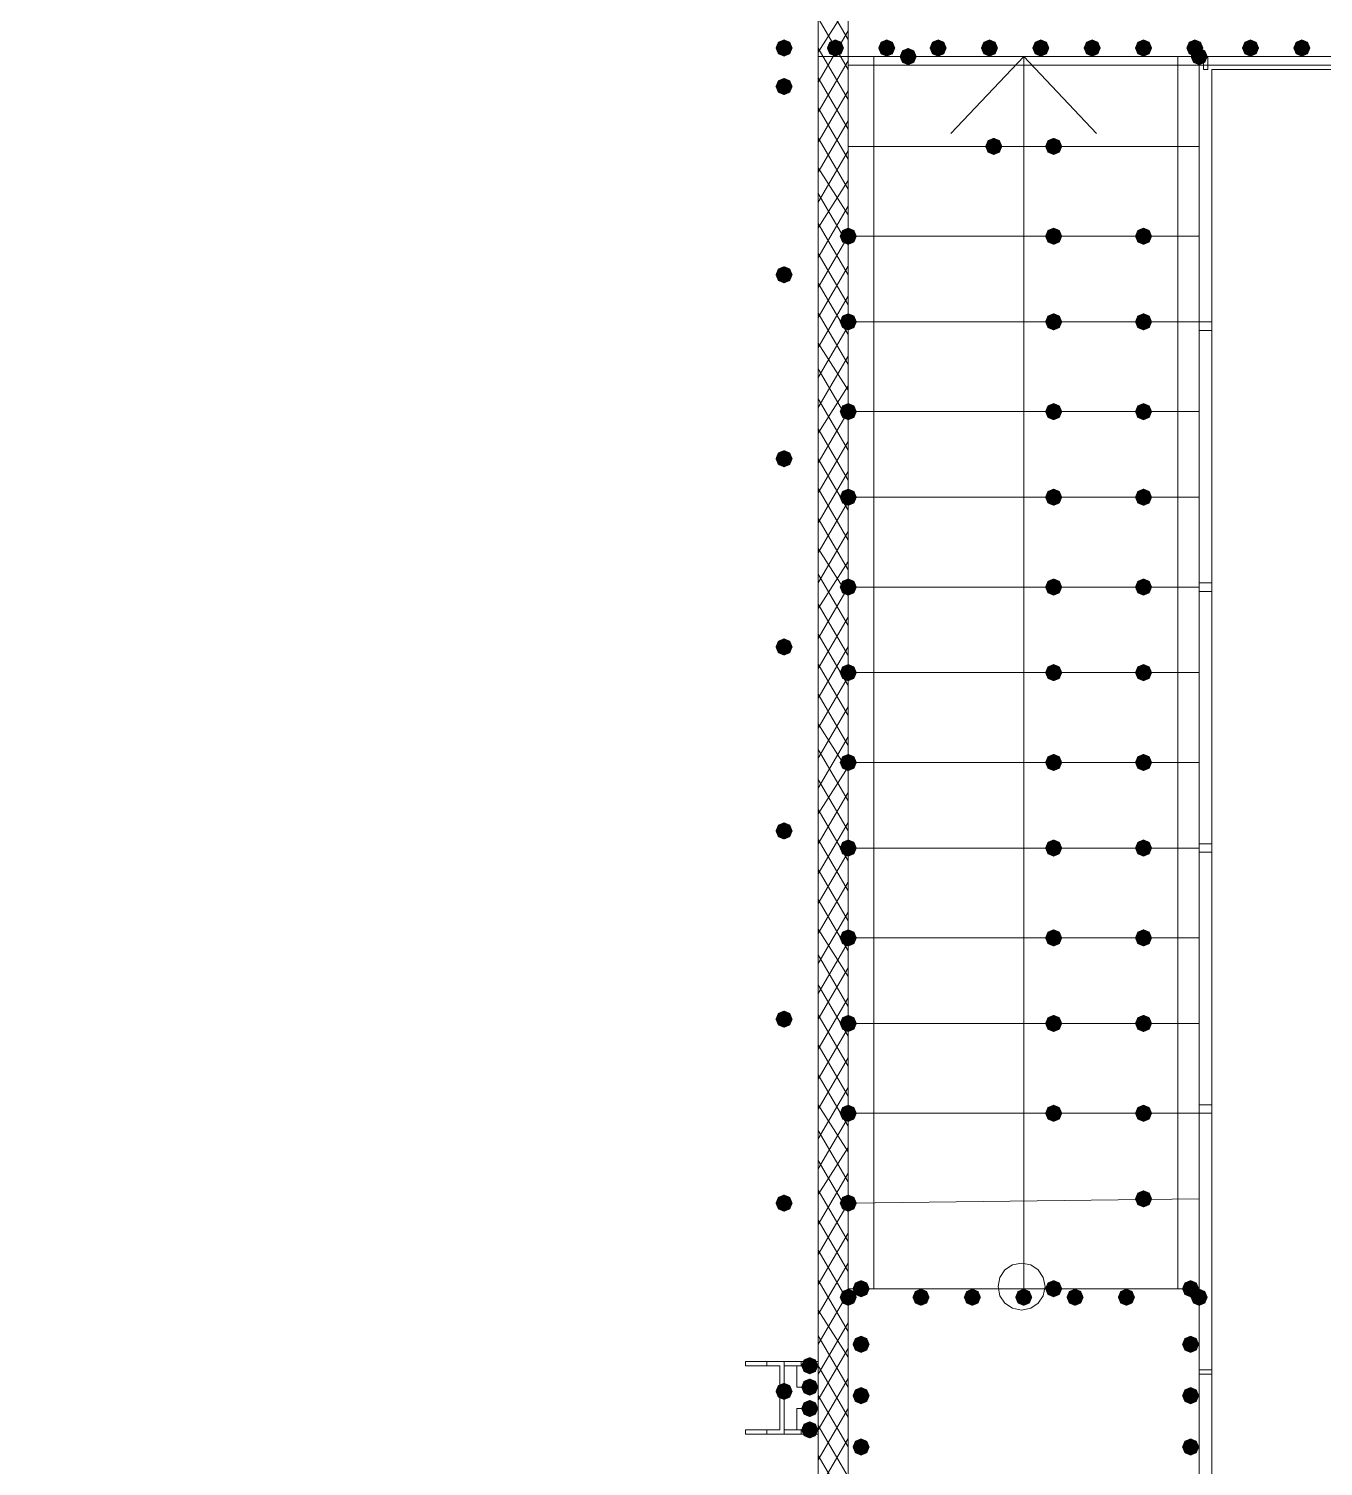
# Model space of a CAD drawing. Header units: millimetres. Extents: x 0 to 420, y 0 to 297.
# Drawn here: x 235.78 to 248.58, y 122.66 to 136.88 of the extents above; entities that cross this region are included whole.
import ezdxf

# ---------------------------------------------------------------- set-up
doc = ezdxf.new("R2010")
doc.units = ezdxf.units.MM

msp = doc.modelspace()

# ---------------------------------------------------------------- hatches: boundary and pattern name
for color, points in [(7, [(243.332, 136.694333), (243.307129, 136.634537), (243.247333, 136.609667), (243.187537, 136.634537), (243.162667, 136.694333), (243.187537, 136.754129), (243.247333, 136.779), (243.307129, 136.754129)]), (7, [(243.84, 136.694333), (243.815129, 136.634537), (243.755333, 136.609667), (243.695538, 136.634537), (243.670667, 136.694333), (243.695537, 136.754129), (243.755333, 136.779), (243.815129, 136.754129)]), (7, [(244.348, 136.694333), (244.323129, 136.634537), (244.263333, 136.609667), (244.203537, 136.634537), (244.178667, 136.694333), (244.203537, 136.754129), (244.263333, 136.779), (244.323129, 136.754129)]), (254, [(244.559667, 136.609667), (244.534796, 136.549871), (244.475, 136.525), (244.415204, 136.549871), (244.390333, 136.609667), (244.415204, 136.669462), (244.475, 136.694333), (244.534796, 136.669463)]), (7, [(244.856, 136.694333), (244.831129, 136.634537), (244.771333, 136.609667), (244.711538, 136.634537), (244.686667, 136.694333), (244.711537, 136.754129), (244.771333, 136.779), (244.831129, 136.754129)]), (7, [(245.364, 136.694333), (245.339129, 136.634537), (245.279333, 136.609667), (245.219538, 136.634537), (245.194667, 136.694333), (245.219537, 136.754129), (245.279333, 136.779), (245.339129, 136.754129)]), (7, [(245.872, 136.694333), (245.847129, 136.634537), (245.787333, 136.609667), (245.727537, 136.634537), (245.702667, 136.694333), (245.727537, 136.754129), (245.787333, 136.779), (245.847129, 136.754129)]), (7, [(246.38, 136.694333), (246.355129, 136.634537), (246.295333, 136.609667), (246.235538, 136.634537), (246.210667, 136.694333), (246.235537, 136.754129), (246.295333, 136.779), (246.355129, 136.754129)]), (7, [(246.888, 136.694333), (246.863129, 136.634537), (246.803333, 136.609667), (246.743538, 136.634537), (246.718667, 136.694333), (246.743537, 136.754129), (246.803333, 136.779), (246.863129, 136.754129)]), (7, [(247.396, 136.694333), (247.371129, 136.634537), (247.311333, 136.609667), (247.251538, 136.634537), (247.226667, 136.694333), (247.251537, 136.754129), (247.311333, 136.779), (247.371129, 136.754129)]), (254, [(247.438333, 136.609667), (247.413462, 136.549871), (247.353667, 136.525), (247.293871, 136.549871), (247.269, 136.609667), (247.293871, 136.669462), (247.353667, 136.694333), (247.413462, 136.669463)]), (7, [(247.946333, 136.694333), (247.921462, 136.634537), (247.861667, 136.609667), (247.801871, 136.634537), (247.777, 136.694333), (247.801871, 136.754129), (247.861667, 136.779), (247.921462, 136.754129)]), (7, [(248.454333, 136.694333), (248.429463, 136.634537), (248.369667, 136.609667), (248.309871, 136.634537), (248.285, 136.694333), (248.309871, 136.754129), (248.369667, 136.779), (248.429462, 136.754129)]), (7, [(243.332, 136.313333), (243.307129, 136.253537), (243.247333, 136.228667), (243.187537, 136.253537), (243.162667, 136.313333), (243.187537, 136.373129), (243.247333, 136.398), (243.307129, 136.373129)]), (254, [(245.406333, 135.720667), (245.381463, 135.660871), (245.321667, 135.636), (245.261871, 135.660871), (245.237, 135.720667), (245.261871, 135.780462), (245.321667, 135.805333), (245.381462, 135.780463)]), (254, [(245.999, 135.720667), (245.974129, 135.660871), (245.914333, 135.636), (245.854537, 135.660871), (245.829667, 135.720667), (245.854537, 135.780462), (245.914333, 135.805333), (245.974129, 135.780463)]), (254, [(243.967, 134.831667), (243.942129, 134.771871), (243.882333, 134.747), (243.822538, 134.771871), (243.797667, 134.831667), (243.822537, 134.891462), (243.882333, 134.916333), (243.942129, 134.891463)]), (254, [(245.999, 134.831667), (245.974129, 134.771871), (245.914333, 134.747), (245.854537, 134.771871), (245.829667, 134.831667), (245.854537, 134.891462), (245.914333, 134.916333), (245.974129, 134.891463)]), (254, [(246.888, 134.831667), (246.863129, 134.771871), (246.803333, 134.747), (246.743538, 134.771871), (246.718667, 134.831667), (246.743537, 134.891462), (246.803333, 134.916333), (246.863129, 134.891463)]), (7, [(243.332, 134.450667), (243.307129, 134.390871), (243.247333, 134.366), (243.187537, 134.390871), (243.162667, 134.450667), (243.187537, 134.510462), (243.247333, 134.535333), (243.307129, 134.510463)]), (254, [(243.967, 133.985), (243.942129, 133.925204), (243.882333, 133.900333), (243.822538, 133.925204), (243.797667, 133.985), (243.822537, 134.044796), (243.882333, 134.069667), (243.942129, 134.044796)]), (254, [(245.999, 133.985), (245.974129, 133.925204), (245.914333, 133.900333), (245.854537, 133.925204), (245.829667, 133.985), (245.854537, 134.044796), (245.914333, 134.069667), (245.974129, 134.044796)]), (254, [(246.888, 133.985), (246.863129, 133.925204), (246.803333, 133.900333), (246.743538, 133.925204), (246.718667, 133.985), (246.743537, 134.044796), (246.803333, 134.069667), (246.863129, 134.044796)]), (254, [(243.967, 133.096), (243.942129, 133.036204), (243.882333, 133.011333), (243.822538, 133.036204), (243.797667, 133.096), (243.822537, 133.155796), (243.882333, 133.180667), (243.942129, 133.155796)]), (254, [(245.999, 133.096), (245.974129, 133.036204), (245.914333, 133.011333), (245.854537, 133.036204), (245.829667, 133.096), (245.854537, 133.155796), (245.914333, 133.180667), (245.974129, 133.155796)]), (254, [(246.888, 133.096), (246.863129, 133.036204), (246.803333, 133.011333), (246.743538, 133.036204), (246.718667, 133.096), (246.743537, 133.155796), (246.803333, 133.180667), (246.863129, 133.155796)]), (7, [(243.332, 132.630333), (243.307129, 132.570538), (243.247333, 132.545667), (243.187537, 132.570538), (243.162667, 132.630333), (243.187537, 132.690129), (243.247333, 132.715), (243.307129, 132.690129)]), (254, [(243.967, 132.249333), (243.942129, 132.189537), (243.882333, 132.164667), (243.822538, 132.189537), (243.797667, 132.249333), (243.822537, 132.309129), (243.882333, 132.334), (243.942129, 132.309129)]), (254, [(245.999, 132.249333), (245.974129, 132.189537), (245.914333, 132.164667), (245.854537, 132.189537), (245.829667, 132.249333), (245.854537, 132.309129), (245.914333, 132.334), (245.974129, 132.309129)]), (254, [(246.888, 132.249333), (246.863129, 132.189537), (246.803333, 132.164667), (246.743538, 132.189537), (246.718667, 132.249333), (246.743537, 132.309129), (246.803333, 132.334), (246.863129, 132.309129)]), (254, [(243.967, 131.360333), (243.942129, 131.300538), (243.882333, 131.275667), (243.822538, 131.300538), (243.797667, 131.360333), (243.822537, 131.420129), (243.882333, 131.445), (243.942129, 131.420129)]), (254, [(245.999, 131.360333), (245.974129, 131.300538), (245.914333, 131.275667), (245.854537, 131.300538), (245.829667, 131.360333), (245.854537, 131.420129), (245.914333, 131.445), (245.974129, 131.420129)]), (254, [(246.888, 131.360333), (246.863129, 131.300538), (246.803333, 131.275667), (246.743538, 131.300538), (246.718667, 131.360333), (246.743537, 131.420129), (246.803333, 131.445), (246.863129, 131.420129)]), (7, [(243.332, 130.767667), (243.307129, 130.707871), (243.247333, 130.683), (243.187537, 130.707871), (243.162667, 130.767667), (243.187537, 130.827462), (243.247333, 130.852333), (243.307129, 130.827463)]), (254, [(243.967, 130.513667), (243.942129, 130.453871), (243.882333, 130.429), (243.822538, 130.453871), (243.797667, 130.513667), (243.822537, 130.573462), (243.882333, 130.598333), (243.942129, 130.573463)]), (254, [(245.999, 130.513667), (245.974129, 130.453871), (245.914333, 130.429), (245.854537, 130.453871), (245.829667, 130.513667), (245.854537, 130.573462), (245.914333, 130.598333), (245.974129, 130.573463)]), (254, [(246.888, 130.513667), (246.863129, 130.453871), (246.803333, 130.429), (246.743538, 130.453871), (246.718667, 130.513667), (246.743537, 130.573462), (246.803333, 130.598333), (246.863129, 130.573463)]), (254, [(243.967, 129.624667), (243.942129, 129.564871), (243.882333, 129.54), (243.822538, 129.564871), (243.797667, 129.624667), (243.822537, 129.684462), (243.882333, 129.709333), (243.942129, 129.684463)]), (254, [(245.999, 129.624667), (245.974129, 129.564871), (245.914333, 129.54), (245.854537, 129.564871), (245.829667, 129.624667), (245.854537, 129.684462), (245.914333, 129.709333), (245.974129, 129.684463)]), (254, [(246.888, 129.624667), (246.863129, 129.564871), (246.803333, 129.54), (246.743538, 129.564871), (246.718667, 129.624667), (246.743537, 129.684462), (246.803333, 129.709333), (246.863129, 129.684463)]), (7, [(243.332, 128.947333), (243.307129, 128.887538), (243.247333, 128.862667), (243.187537, 128.887538), (243.162667, 128.947333), (243.187537, 129.007129), (243.247333, 129.032), (243.307129, 129.007129)]), (254, [(243.967, 128.778), (243.942129, 128.718204), (243.882333, 128.693333), (243.822538, 128.718204), (243.797667, 128.778), (243.822537, 128.837796), (243.882333, 128.862667), (243.942129, 128.837796)]), (254, [(245.999, 128.778), (245.974129, 128.718204), (245.914333, 128.693333), (245.854537, 128.718204), (245.829667, 128.778), (245.854537, 128.837796), (245.914333, 128.862667), (245.974129, 128.837796)]), (254, [(246.888, 128.778), (246.863129, 128.718204), (246.803333, 128.693333), (246.743538, 128.718204), (246.718667, 128.778), (246.743537, 128.837796), (246.803333, 128.862667), (246.863129, 128.837796)]), (254, [(243.967, 127.889), (243.942129, 127.829204), (243.882333, 127.804333), (243.822538, 127.829204), (243.797667, 127.889), (243.822537, 127.948796), (243.882333, 127.973667), (243.942129, 127.948796)]), (254, [(245.999, 127.889), (245.974129, 127.829204), (245.914333, 127.804333), (245.854537, 127.829204), (245.829667, 127.889), (245.854537, 127.948796), (245.914333, 127.973667), (245.974129, 127.948796)]), (254, [(246.888, 127.889), (246.863129, 127.829204), (246.803333, 127.804333), (246.743538, 127.829204), (246.718667, 127.889), (246.743537, 127.948796), (246.803333, 127.973667), (246.863129, 127.948796)]), (7, [(243.332, 127.084667), (243.307129, 127.024871), (243.247333, 127), (243.187537, 127.024871), (243.162667, 127.084667), (243.187537, 127.144462), (243.247333, 127.169333), (243.307129, 127.144463)]), (254, [(243.967, 127.042333), (243.942129, 126.982537), (243.882333, 126.957667), (243.822538, 126.982537), (243.797667, 127.042333), (243.822537, 127.102129), (243.882333, 127.127), (243.942129, 127.102129)]), (254, [(245.999, 127.042333), (245.974129, 126.982537), (245.914333, 126.957667), (245.854537, 126.982537), (245.829667, 127.042333), (245.854537, 127.102129), (245.914333, 127.127), (245.974129, 127.102129)]), (254, [(246.888, 127.042333), (246.863129, 126.982537), (246.803333, 126.957667), (246.743538, 126.982537), (246.718667, 127.042333), (246.743537, 127.102129), (246.803333, 127.127), (246.863129, 127.102129)]), (254, [(243.967, 126.153333), (243.942129, 126.093538), (243.882333, 126.068667), (243.822538, 126.093538), (243.797667, 126.153333), (243.822537, 126.213129), (243.882333, 126.238), (243.942129, 126.213129)]), (254, [(245.999, 126.153333), (245.974129, 126.093538), (245.914333, 126.068667), (245.854537, 126.093538), (245.829667, 126.153333), (245.854537, 126.213129), (245.914333, 126.238), (245.974129, 126.213129)]), (254, [(246.888, 126.153333), (246.863129, 126.093538), (246.803333, 126.068667), (246.743538, 126.093538), (246.718667, 126.153333), (246.743537, 126.213129), (246.803333, 126.238), (246.863129, 126.213129)]), (7, [(243.332, 125.264333), (243.307129, 125.204537), (243.247333, 125.179667), (243.187537, 125.204537), (243.162667, 125.264333), (243.187537, 125.324129), (243.247333, 125.349), (243.307129, 125.324129)]), (254, [(243.967, 125.264333), (243.942129, 125.204537), (243.882333, 125.179667), (243.822538, 125.204537), (243.797667, 125.264333), (243.822537, 125.324129), (243.882333, 125.349), (243.942129, 125.324129)]), (254, [(243.967, 125.264333), (243.942129, 125.204537), (243.882333, 125.179667), (243.822538, 125.204537), (243.797667, 125.264333), (243.822537, 125.324129), (243.882333, 125.349), (243.942129, 125.324129)]), (254, [(243.967, 125.264333), (243.942129, 125.204537), (243.882333, 125.179667), (243.822538, 125.204537), (243.797667, 125.264333), (243.822537, 125.324129), (243.882333, 125.349), (243.942129, 125.324129)]), (254, [(243.967, 125.264333), (243.942129, 125.204537), (243.882333, 125.179667), (243.822538, 125.204537), (243.797667, 125.264333), (243.822537, 125.324129), (243.882333, 125.349), (243.942129, 125.324129)]), (254, [(246.888, 125.306667), (246.863129, 125.246871), (246.803333, 125.222), (246.743538, 125.246871), (246.718667, 125.306667), (246.743537, 125.366462), (246.803333, 125.391333), (246.863129, 125.366463)]), (254, [(246.888, 125.306667), (246.863129, 125.246871), (246.803333, 125.222), (246.743538, 125.246871), (246.718667, 125.306667), (246.743537, 125.366462), (246.803333, 125.391333), (246.863129, 125.366463)]), (7, [(244.094, 124.417667), (244.069129, 124.357871), (244.009333, 124.333), (243.949538, 124.357871), (243.924667, 124.417667), (243.949537, 124.477462), (244.009333, 124.502333), (244.069129, 124.477463)]), (254, [(245.999, 124.417667), (245.974129, 124.357871), (245.914333, 124.333), (245.854537, 124.357871), (245.829667, 124.417667), (245.854537, 124.477462), (245.914333, 124.502333), (245.974129, 124.477463)]), (7, [(247.353667, 124.417667), (247.328796, 124.357871), (247.269, 124.333), (247.209204, 124.357871), (247.184333, 124.417667), (247.209204, 124.477462), (247.269, 124.502333), (247.328796, 124.477463)]), (7, [(243.967, 124.333), (243.942129, 124.273204), (243.882333, 124.248333), (243.822538, 124.273204), (243.797667, 124.333), (243.822537, 124.392796), (243.882333, 124.417667), (243.942129, 124.392796)]), (7, [(244.686667, 124.333), (244.661796, 124.273204), (244.602, 124.248333), (244.542204, 124.273204), (244.517333, 124.333), (244.542204, 124.392796), (244.602, 124.417667), (244.661796, 124.392796)]), (7, [(245.194667, 124.333), (245.169796, 124.273204), (245.11, 124.248333), (245.050204, 124.273204), (245.025333, 124.333), (245.050204, 124.392796), (245.11, 124.417667), (245.169796, 124.392796)]), (7, [(245.702667, 124.333), (245.677796, 124.273204), (245.618, 124.248333), (245.558204, 124.273204), (245.533333, 124.333), (245.558204, 124.392796), (245.618, 124.417667), (245.677796, 124.392796)]), (7, [(246.210667, 124.333), (246.185796, 124.273204), (246.126, 124.248333), (246.066204, 124.273204), (246.041333, 124.333), (246.066204, 124.392796), (246.126, 124.417667), (246.185796, 124.392796)]), (7, [(246.718667, 124.333), (246.693796, 124.273204), (246.634, 124.248333), (246.574204, 124.273204), (246.549333, 124.333), (246.574204, 124.392796), (246.634, 124.417667), (246.693796, 124.392796)]), (7, [(247.438333, 124.333), (247.413462, 124.273204), (247.353667, 124.248333), (247.293871, 124.273204), (247.269, 124.333), (247.293871, 124.392796), (247.353667, 124.417667), (247.413462, 124.392796)]), (7, [(244.094, 123.867333), (244.069129, 123.807538), (244.009333, 123.782667), (243.949538, 123.807538), (243.924667, 123.867333), (243.949537, 123.927129), (244.009333, 123.952), (244.069129, 123.927129)]), (7, [(247.353667, 123.867333), (247.328796, 123.807538), (247.269, 123.782667), (247.209204, 123.807538), (247.184333, 123.867333), (247.209204, 123.927129), (247.269, 123.952), (247.328796, 123.927129)]), (7, [(243.586, 123.655667), (243.561129, 123.595871), (243.501333, 123.571), (243.441538, 123.595871), (243.416667, 123.655667), (243.441537, 123.715462), (243.501333, 123.740333), (243.561129, 123.715463)]), (7, [(243.332, 123.401667), (243.307129, 123.341871), (243.247333, 123.317), (243.187537, 123.341871), (243.162667, 123.401667), (243.187537, 123.461462), (243.247333, 123.486333), (243.307129, 123.461463)]), (7, [(243.586, 123.444), (243.561129, 123.384204), (243.501333, 123.359333), (243.441538, 123.384204), (243.416667, 123.444), (243.441537, 123.503796), (243.501333, 123.528667), (243.561129, 123.503796)]), (7, [(244.094, 123.359333), (244.069129, 123.299537), (244.009333, 123.274667), (243.949538, 123.299537), (243.924667, 123.359333), (243.949537, 123.419129), (244.009333, 123.444), (244.069129, 123.419129)]), (7, [(247.353667, 123.359333), (247.328796, 123.299537), (247.269, 123.274667), (247.209204, 123.299537), (247.184333, 123.359333), (247.209204, 123.419129), (247.269, 123.444), (247.328796, 123.419129)]), (7, [(243.586, 123.232333), (243.561129, 123.172537), (243.501333, 123.147667), (243.441538, 123.172537), (243.416667, 123.232333), (243.441537, 123.292129), (243.501333, 123.317), (243.561129, 123.292129)]), (7, [(243.586, 123.020667), (243.561129, 122.960871), (243.501333, 122.936), (243.441538, 122.960871), (243.416667, 123.020667), (243.441537, 123.080462), (243.501333, 123.105333), (243.561129, 123.080463)]), (7, [(244.094, 122.851333), (244.069129, 122.791537), (244.009333, 122.766667), (243.949538, 122.791537), (243.924667, 122.851333), (243.949537, 122.911129), (244.009333, 122.936), (244.069129, 122.911129)]), (7, [(247.353667, 122.851333), (247.328796, 122.791537), (247.269, 122.766667), (247.209204, 122.791537), (247.184333, 122.851333), (247.209204, 122.911129), (247.269, 122.936), (247.328796, 122.911129)])]:
    msp.add_hatch(color=color).paths.add_polyline_path(points, flags=0)

# ---------------------------------------------------------------- linework, layer by layer
at = {"color": 7, "lineweight": 0}
for points in [[(394.335, 222.25), (260.265333, 222.25), (260.265333, 191.219667), (243.586, 191.219667), (243.586, 222.25), (109.516333, 222.25), (109.516333, 105.579333), (243.586, 105.579333), (243.586, 136.609667), (260.265333, 136.609667), (260.265333, 105.579333), (394.335, 105.579333)], [(243.586, 221.869), (243.586, 191.219667), (260.265333, 191.219667), (260.265333, 221.869), (393.954, 221.869), (393.954, 105.918), (260.265333, 105.918), (260.265333, 136.609667), (243.586, 136.609667), (243.586, 105.918), (109.897333, 105.918), (109.897333, 221.869)], [(243.882333, 124.417667), (243.882333, 136.609667), (244.136333, 136.609667), (244.136333, 124.417667)], [(247.353667, 135.720667), (247.353667, 136.609667), (243.882333, 136.609667), (243.882333, 135.720667), (247.353667, 135.720667), (247.353667, 134.831667), (243.882333, 134.831667), (243.882333, 135.720667)], [(247.142, 124.417667), (247.142, 136.609667), (247.353667, 136.609667), (247.353667, 124.417667)], [(247.480667, 120.946333), (247.480667, 113.157), (247.353667, 113.157), (247.353667, 120.946333), (247.353667, 113.157), (247.480667, 113.157), (247.480667, 120.946333), (247.480667, 123.613333), (247.480667, 136.482667), (256.370667, 136.482667), (256.370667, 123.613333), (256.370667, 120.946333), (256.370667, 113.157), (256.497667, 113.157), (256.497667, 120.946333), (256.497667, 123.613333), (256.497667, 136.609667), (247.353667, 136.609667), (247.353667, 123.613333), (247.353667, 120.946333), (247.353667, 113.157), (247.480667, 113.157)], [(247.438333, 136.609667), (247.396, 136.567333), (247.396, 136.525), (247.396, 136.482667), (247.438333, 136.482667), (247.438333, 136.525), (247.438333, 136.567333)], [(243.882333, 134.831667), (247.353667, 134.831667), (247.353667, 133.985), (243.882333, 133.985)], [(243.882333, 133.985), (247.353667, 133.985), (247.353667, 133.096), (243.882333, 133.096)], [(247.480667, 133.985), (247.353667, 133.985), (247.353667, 133.900333), (247.480667, 133.900333)], [(243.882333, 133.096), (247.353667, 133.096), (247.353667, 132.249333), (243.882333, 132.249333)], [(243.882333, 132.249333), (247.353667, 132.249333), (247.353667, 131.360333), (243.882333, 131.360333)], [(243.882333, 131.360333), (247.353667, 131.360333), (247.353667, 130.513667), (243.882333, 130.513667)], [(247.480667, 131.402667), (247.353667, 131.402667), (247.353667, 131.318), (247.480667, 131.318)], [(243.882333, 130.513667), (247.353667, 130.513667), (247.353667, 129.624667), (243.882333, 129.624667)], [(243.882333, 129.624667), (247.353667, 129.624667), (247.353667, 128.778), (243.882333, 128.778)], [(243.882333, 128.778), (247.353667, 128.778), (247.353667, 127.889), (243.882333, 127.889)], [(247.480667, 128.820333), (247.353667, 128.820333), (247.353667, 128.735667), (247.480667, 128.735667)], [(243.882333, 127.889), (247.353667, 127.889), (247.353667, 127.042333), (243.882333, 127.042333)], [(243.882333, 127.042333), (247.353667, 127.042333), (247.353667, 126.153333), (243.882333, 126.153333)], [(247.480667, 126.238), (247.353667, 126.238), (247.353667, 126.153333), (247.480667, 126.153333)], [(243.882333, 126.153333), (247.353667, 126.153333), (247.353667, 125.306667), (243.882333, 125.264333)], [(243.882333, 125.264333), (247.353667, 125.306667), (247.353667, 124.417667), (243.882333, 124.417667)], [(243.882333, 124.417667), (247.353667, 124.417667), (247.353667, 121.793), (243.882333, 121.793)], [(243.586, 122.978333), (242.866333, 122.978333), (242.866333, 123.020667), (243.205, 123.020667), (243.205, 123.655667), (242.866333, 123.655667), (242.866333, 123.698), (243.586, 123.698), (243.586, 123.655667), (243.247333, 123.655667), (243.247333, 123.020667), (243.586, 123.020667)], [(243.586, 123.655667), (243.374333, 123.655667), (243.374333, 123.444), (243.586, 123.444), (243.586, 123.655667), (243.374333, 123.655667), (243.374333, 123.444), (243.586, 123.444)], [(247.353667, 123.613333), (247.353667, 123.571), (247.396, 123.571), (247.438333, 123.571), (247.480667, 123.571), (247.480667, 123.613333), (247.438333, 123.613333), (247.396, 123.613333)], [(243.586, 123.232333), (243.374333, 123.232333), (243.374333, 123.020667), (243.586, 123.020667), (243.586, 123.232333), (243.374333, 123.232333), (243.374333, 123.020667), (243.586, 123.020667)]]:
    msp.add_lwpolyline(points, close=True, dxfattribs=at)
at = {"color": 254, "lineweight": 0}
msp.add_lwpolyline([(243.586, 221.869), (109.897333, 221.869), (109.897333, 105.918), (243.586, 105.918), (243.586, 136.609667), (260.265333, 136.609667), (260.265333, 105.918), (393.954, 105.918), (393.954, 221.869), (260.265333, 221.869), (260.265333, 191.219667), (243.586, 191.219667)], close=True, dxfattribs=at)
at = {"color": 8, "lineweight": 0}
msp.add_lwpolyline([(243.882333, 145.880667), (243.882333, 136.525), (259.969, 136.525), (259.969, 145.880667)], close=True, dxfattribs=at)
at = {"color": 43, "lineweight": 0}
msp.add_lwpolyline([(225.975333, 140.081), (225.975333, 105.579333), (243.586, 105.579333), (243.586, 140.081)], close=True, dxfattribs=at)
at = {"color": 7, "lineweight": 0}
for points in [[(243.586, 140.081), (243.586, 105.579333)], [(243.882333, 105.579333), (243.882333, 140.081)], [(243.882333, 136.779), (243.586, 137.287)], [(243.586, 136.652), (243.882333, 137.117667)], [(243.882333, 136.482667), (243.586, 136.990667)], [(243.586, 136.355667), (243.882333, 136.863667)], [(243.882333, 136.186333), (243.586, 136.694333)], [(243.586, 136.059333), (243.882333, 136.567333)], [(245.618, 136.609667), (244.898333, 135.847667)], [(245.618, 124.417667), (245.618, 125.264333), (245.618, 135.720667), (245.618, 136.609667), (246.337667, 135.847667)], [(247.353667, 135.720667), (247.353667, 136.609667)], [(256.497667, 136.609667), (247.353667, 136.609667)], [(256.497667, 136.609667), (247.353667, 136.609667)], [(247.353667, 136.609667), (247.353667, 123.613333)], [(247.353667, 136.609667), (247.353667, 123.613333)], [(256.497667, 136.609667), (247.353667, 136.609667)], [(256.497667, 136.609667), (247.353667, 136.609667)], [(247.353667, 136.609667), (247.353667, 123.613333)], [(247.353667, 136.609667), (247.353667, 123.613333)], [(247.480667, 136.482667), (256.370667, 136.482667)], [(247.480667, 136.482667), (256.370667, 136.482667)], [(247.480667, 123.613333), (247.480667, 136.482667)], [(247.480667, 123.613333), (247.480667, 136.482667)], [(247.480667, 136.482667), (256.370667, 136.482667)], [(247.480667, 136.482667), (256.370667, 136.482667)], [(247.480667, 123.613333), (247.480667, 136.482667)], [(247.480667, 123.613333), (247.480667, 136.482667)], [(243.882333, 135.89), (243.586, 136.398)], [(243.586, 135.763), (243.882333, 136.271)], [(243.882333, 135.593667), (243.586, 136.101667)], [(243.586, 135.466667), (243.882333, 135.974667)], [(243.882333, 135.297333), (243.586, 135.805333)], [(243.882333, 135.720667), (243.882333, 134.831667)], [(243.586, 135.170333), (243.882333, 135.678333)], [(243.882333, 135.043333), (243.586, 135.509)], [(243.586, 134.916333), (243.882333, 135.382)], [(243.882333, 134.747), (243.586, 135.255)], [(243.586, 134.62), (243.882333, 135.128)], [(243.882333, 134.450667), (243.586, 134.958667)], [(243.586, 134.323667), (243.882333, 134.831667)], [(243.882333, 134.831667), (243.882333, 133.985)], [(243.882333, 134.154333), (243.586, 134.662333)], [(243.586, 134.027333), (243.882333, 134.535333)], [(243.882333, 133.858), (243.586, 134.366)], [(243.586, 133.731), (243.882333, 134.239)], [(243.882333, 133.561667), (243.586, 134.069667)], [(243.586, 133.434667), (243.882333, 133.942667)], [(243.882333, 133.985), (243.882333, 133.096)], [(243.882333, 133.307667), (243.586, 133.773333)], [(243.586, 133.138333), (243.882333, 133.646333)], [(243.882333, 133.011333), (243.586, 133.519333)], [(243.586, 132.884333), (243.882333, 133.35)], [(243.882333, 132.715), (243.586, 133.223)], [(243.586, 132.588), (243.882333, 133.096)], [(243.882333, 133.096), (243.882333, 132.249333)], [(243.882333, 132.418667), (243.586, 132.926667)], [(243.586, 132.291667), (243.882333, 132.799667)], [(243.882333, 132.122333), (243.586, 132.630333)], [(243.586, 131.995333), (243.882333, 132.503333)], [(243.882333, 131.826), (243.586, 132.334)], [(243.586, 131.699), (243.882333, 132.207)], [(243.882333, 132.249333), (243.882333, 131.360333)], [(243.882333, 131.529667), (243.586, 132.037667)], [(243.586, 131.402667), (243.882333, 131.910667)], [(243.882333, 131.275667), (243.586, 131.741333)], [(243.586, 131.148667), (243.882333, 131.614333)], [(243.882333, 130.979333), (243.586, 131.487333)], [(243.586, 130.852333), (243.882333, 131.360333)], [(243.882333, 131.360333), (243.882333, 130.513667)], [(243.882333, 130.683), (243.586, 131.191)], [(243.586, 130.556), (243.882333, 131.064)], [(243.882333, 130.386667), (243.586, 130.894667)], [(243.586, 130.259667), (243.882333, 130.767667)], [(243.882333, 130.090333), (243.586, 130.598333)], [(243.586, 129.963333), (243.882333, 130.471333)], [(243.882333, 130.513667), (243.882333, 129.624667)], [(243.882333, 129.794), (243.586, 130.302)], [(243.586, 129.667), (243.882333, 130.175)], [(243.882333, 129.54), (243.586, 130.005667)], [(243.586, 129.370667), (243.882333, 129.878667)], [(243.882333, 129.243667), (243.586, 129.751667)], [(243.586, 129.116667), (243.882333, 129.582333)], [(243.882333, 129.624667), (243.882333, 128.778)], [(243.882333, 128.947333), (243.586, 129.455333)], [(243.586, 128.820333), (243.882333, 129.328333)], [(243.882333, 128.651), (243.586, 129.159)], [(243.586, 128.524), (243.882333, 129.032)], [(243.882333, 128.354667), (243.586, 128.862667)], [(243.586, 128.227667), (243.882333, 128.735667)], [(243.882333, 128.778), (243.882333, 127.889)], [(243.882333, 128.058333), (243.586, 128.566333)], [(243.586, 127.931333), (243.882333, 128.439333)], [(243.882333, 127.762), (243.586, 128.27)], [(243.586, 127.635), (243.882333, 128.143)], [(243.882333, 127.508), (243.586, 127.973667)], [(243.882333, 127.889), (243.882333, 127.042333)], [(243.586, 127.338667), (243.882333, 127.846667)], [(243.882333, 127.211667), (243.586, 127.719667)], [(243.586, 127.084667), (243.882333, 127.592667)], [(243.882333, 126.915333), (243.586, 127.423333)], [(243.586, 126.788333), (243.882333, 127.296333)], [(243.882333, 126.619), (243.586, 127.127)], [(243.882333, 127.042333), (243.882333, 126.153333)], [(243.586, 126.492), (243.882333, 127)], [(243.882333, 126.322667), (243.586, 126.830667)], [(243.586, 126.195667), (243.882333, 126.703667)], [(243.882333, 126.026333), (243.586, 126.534333)], [(243.586, 125.899333), (243.882333, 126.407333)], [(243.882333, 125.772333), (243.586, 126.238)], [(243.586, 125.603), (243.882333, 126.111)], [(243.882333, 126.153333), (243.882333, 125.264333)], [(243.882333, 125.476), (243.586, 125.984)], [(243.586, 125.349), (243.882333, 125.814667)], [(243.882333, 125.179667), (243.586, 125.687667)], [(243.586, 125.052667), (243.882333, 125.560667)], [(243.882333, 124.883333), (243.586, 125.391333)], [(243.586, 124.756333), (243.882333, 125.264333)], [(247.353667, 125.306667), (243.882333, 125.264333)], [(243.882333, 124.587), (243.586, 125.095)], [(243.586, 124.46), (243.882333, 124.968)], [(243.882333, 124.290667), (243.586, 124.798667)], [(243.586, 124.163667), (243.882333, 124.671667)], [(245.829667, 124.438876), (245.811348, 124.529512), (245.761441, 124.603515), (245.687429, 124.653397), (245.596791, 124.671667), (245.506155, 124.653342), (245.432151, 124.603425), (245.38227, 124.529411), (245.364, 124.438791)], [(243.882333, 123.994333), (243.586, 124.502333)], [(243.586, 123.867333), (243.882333, 124.375333)], [(245.364, 124.438791), (245.382319, 124.348155), (245.432225, 124.274151), (245.506238, 124.22427), (245.596876, 124.206), (245.687512, 124.224325), (245.761515, 124.274241), (245.811397, 124.348256), (245.829667, 124.438876)], [(243.882333, 123.740333), (243.586, 124.206)], [(243.586, 123.571), (243.882333, 124.079)], [(243.882333, 123.444), (243.586, 123.952)], [(243.586, 123.317), (243.882333, 123.825)], [(242.866333, 123.655667), (242.866333, 123.698)], [(243.078, 123.655667), (243.078, 123.698)], [(243.247333, 122.978333), (243.247333, 123.698)], [(243.416667, 123.655667), (243.416667, 123.698)], [(243.586, 123.655667), (243.586, 123.698)], [(243.882333, 123.147667), (243.586, 123.655667)], [(247.353667, 123.613333), (247.353667, 120.946333)], [(247.353667, 123.613333), (247.353667, 120.946333)], [(247.353667, 123.613333), (247.353667, 120.946333)], [(247.353667, 123.613333), (247.353667, 120.946333)], [(247.480667, 120.946333), (247.480667, 123.613333)], [(247.480667, 120.946333), (247.480667, 123.613333)], [(247.480667, 120.946333), (247.480667, 123.613333)], [(247.480667, 120.946333), (247.480667, 123.613333)], [(243.586, 123.020667), (243.882333, 123.528667)], [(243.882333, 122.851333), (243.586, 123.359333)], [(243.586, 122.724333), (243.882333, 123.232333)], [(243.882333, 122.555), (243.586, 123.063)], [(242.866333, 122.978333), (242.866333, 123.020667)], [(243.078, 122.978333), (243.078, 123.020667)], [(243.416667, 122.978333), (243.416667, 123.020667)], [(243.586, 122.978333), (243.586, 123.020667)], [(243.586, 122.428), (243.882333, 122.936)], [(243.882333, 122.258667), (243.586, 122.766667)]]:
    msp.add_lwpolyline(points, dxfattribs=at)

doc.saveas('drawing.dxf')
